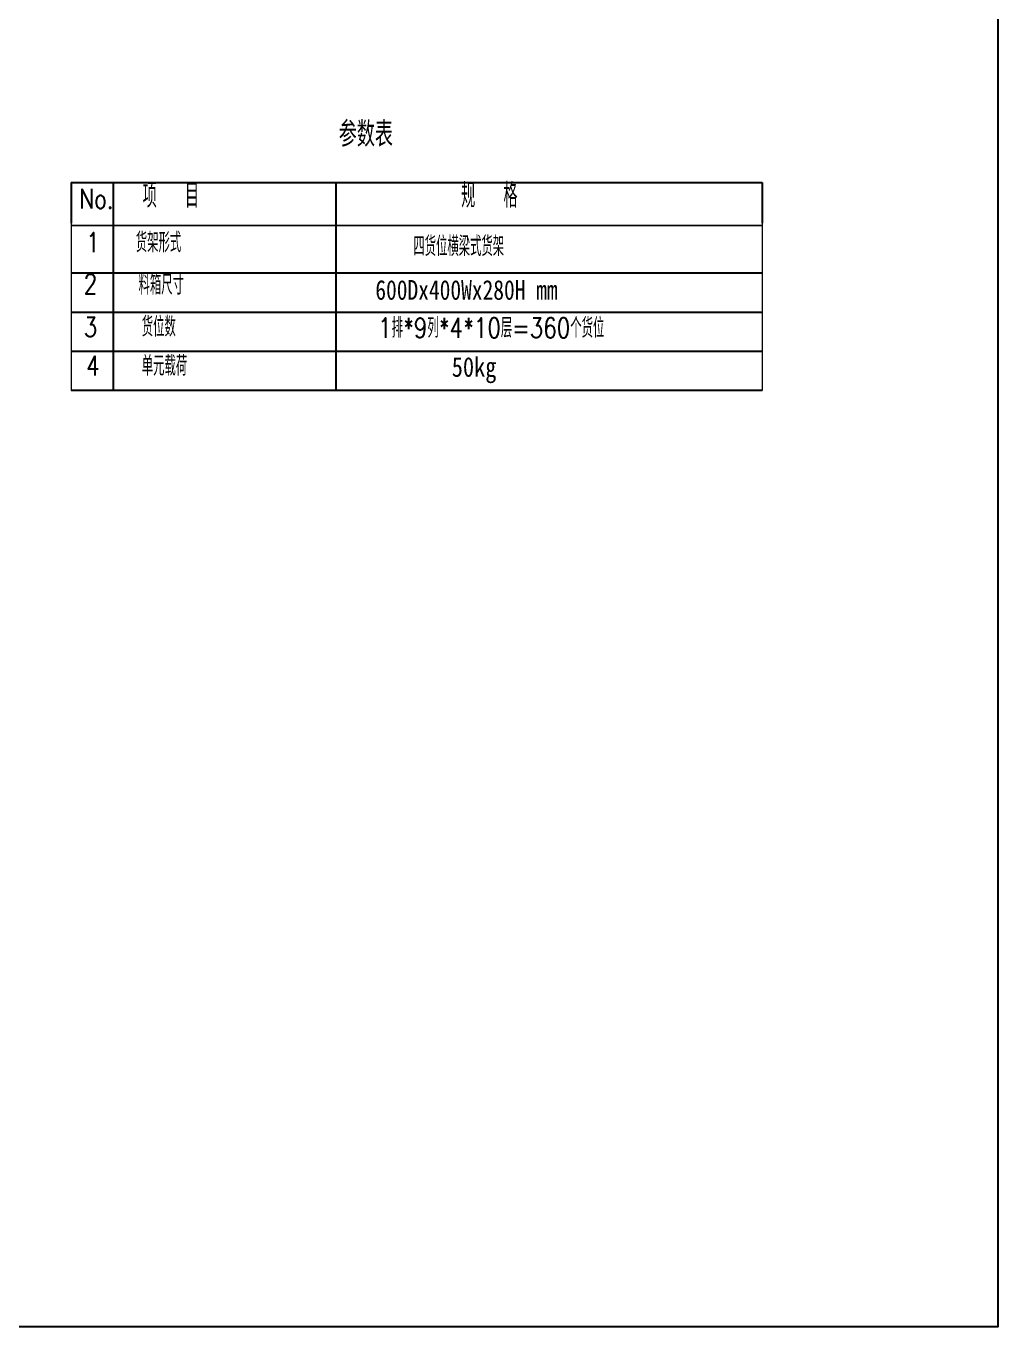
# Model space of a CAD drawing. Header units: millimetres. Extents: x -66983 to -34457, y -12173 to 8181.
# Drawn here: x -44541 to -34457, y -12173 to 1322 of the extents above; entities that cross this region are included whole.
import ezdxf

# ---------------------------------------------------------------- set-up
doc = ezdxf.new("R2010")
doc.units = ezdxf.units.MM
doc.linetypes.add('EB_DASH', pattern=[6, 3, -3])
for name, color, linetype, lineweight in [('CAXA3', 3, 'Continuous', 25), ('CAXA4', 4, 'Continuous', 25), ('CAXA虚线层', 91, 'EB_DASH', 25)]:
    doc.layers.add(name, color=color, linetype=linetype, lineweight=lineweight)
doc.styles.add('dim_font', font='txt.shx', dxfattribs={"width": 0.8, "bigfont": 'gbcbig.shx'})
doc.styles.add('HZ', font='txt.shx', dxfattribs={"width": 0.8, "bigfont": 'gbcbig.shx'})
doc.styles.add('PC_TEXTSTYLE', font='txt.shx', dxfattribs={"width": 0.8, "bigfont": 'gbcbig.shx'})
doc.styles.get("Standard").update_dxf_attribs({"font": 'txt.shx', "bigfont": 'gbcbig.shx'})
doc.styles.add('UserTxtStyle1', font='txt.shx', dxfattribs={"width": 0.833333, "bigfont": 'gbcbig.shx'})

msp = doc.modelspace()

# ---------------------------------------------------------------- linework, layer by layer
at = {"layer": 'CAXA3', "linetype": 'Continuous', "lineweight": 25}
for p, q in [((-44070.9, -300.6), (-44070.9, -724.3)), ((-44070.9, -300.6), (-36904.3, -300.6)), ((-43637.7, -300.6), (-43637.7, -2459.7)), ((-41327.8, -300.6), (-41327.8, -724.3)), ((-36904.3, -300.6), (-36904.3, -724.3)), ((-36904.3, -749), (-44070.9, -748.9)), ((-41327.8, -724.3), (-41327.8, -2459.7)), ((-36904.3, -1243.2), (-44070.9, -1243.2)), ((-36904.3, -1648.7), (-44070.9, -1648.7)), ((-36904.3, -2054.2), (-44070.9, -2054.2)), ((-36904.3, -2459.7), (-44070.9, -2459.7))]:
    msp.add_line(p, q, dxfattribs=at)
at = {"layer": 'CAXA4', "linetype": 'Continuous', "lineweight": 25}
msp.add_lwpolyline([(-56483.2, 4011.3), (-34456.9, 4011.3), (-34456.9, -12173.1), (-56483.2, -12173.1), (-56483.2, 4011.3)], dxfattribs=at)
at = {"layer": 'CAXA虚线层', "linetype": 'Continuous', "lineweight": 0}
for p, q in [((-44070.9, -724.3), (-44070.9, -2459.7)), ((-36904.3, -724.3), (-36904.3, -2459.7))]:
    msp.add_line(p, q, dxfattribs=at)

# ---------------------------------------------------------------- texts
at = {"layer": 'CAXA虚线层', "linetype": 'Continuous', "lineweight": 25, "insert": (-41296.6, 331.3), "char_height": 260.6, "width": 3153.781, "attachment_point": 1}
msp.add_mtext('参数表', dxfattribs=at)
at = {"layer": 'CAXA虚线层', "linetype": 'Continuous', "lineweight": 0, "attachment_point": 1}
for s, insert, char_height, width, style in [('No.', (-43988.6, -367.3), 204.37, 991.786, 'HZ'), ('项\u3000\u3000目', (-43330.4, -309.5), 253.44, 3169.014, 'PC_TEXTSTYLE'), ('规\u3000\u3000格', (-40025.7, -309.5), 253.44, 3304.047, 'PC_TEXTSTYLE'), ('货架形式', (-43401.6, -820.4), 204.37, 2656.535, 'PC_TEXTSTYLE'), ('1', (-43917.1, -820.4), 204.4, 167.26, 'HZ'), ('2', (-43941.2, -1250.7), 204.4, 337.462, 'HZ'), ('3', (-43941.2, -1697.5), 204.4, 335.991, 'HZ'), ('货位数', (-43340, -1695.1), 204.37, 1970.329, 'PC_TEXTSTYLE'), ('4', (-43917.1, -2098), 204.4, 337.953, 'HZ')]:
    msp.add_mtext(s, dxfattribs=dict(at, insert=insert, char_height=char_height, width=width, style=style))
at = {"layer": 'CAXA虚线层', "linetype": 'Continuous', "lineweight": 25, "attachment_point": 1}
for s, insert, char_height, width, style in [('四货位横梁式货架', (-40522.5, -860.6), 204.44, 5320.544, 'PC_TEXTSTYLE'), ('料箱尺寸', (-43373.1, -1259.4), 204.37, 2659.478, 'PC_TEXTSTYLE'), ('{\\fSimSun|b0|i0|c86|p0;600Dx400Wx280H mm}', (-40916.8, -1313.3), 204.435, 5924.711, 'dim_font'), ('1排*9列*4*10层=360个货位', (-40887.6, -1706.6), 204.435, 9379.641, 'PC_TEXTSTYLE'), ('单元载荷', (-43340, -2100.6), 204.4, 2654.446, 'PC_TEXTSTYLE'), ('{\\fSimSun|b0|i0|c86|p0;50kg}', (-40123.9, -2112.1), 204.435, 1395.603, 'UserTxtStyle1')]:
    msp.add_mtext(s, dxfattribs=dict(at, insert=insert, char_height=char_height, width=width, style=style))

doc.saveas('drawing.dxf')
